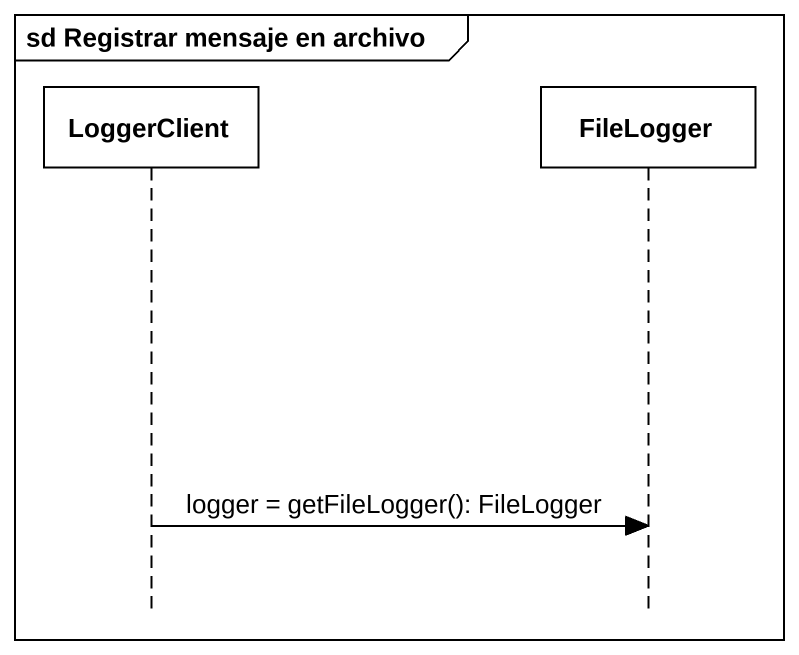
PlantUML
@startuml
mainframe sd Registrar mensaje en archivo
hide footbox
participant LoggerClient
participant FileLogger

LoggerClient -> FileLogger : logger = getFileLogger(): FileLogger
@enduml
